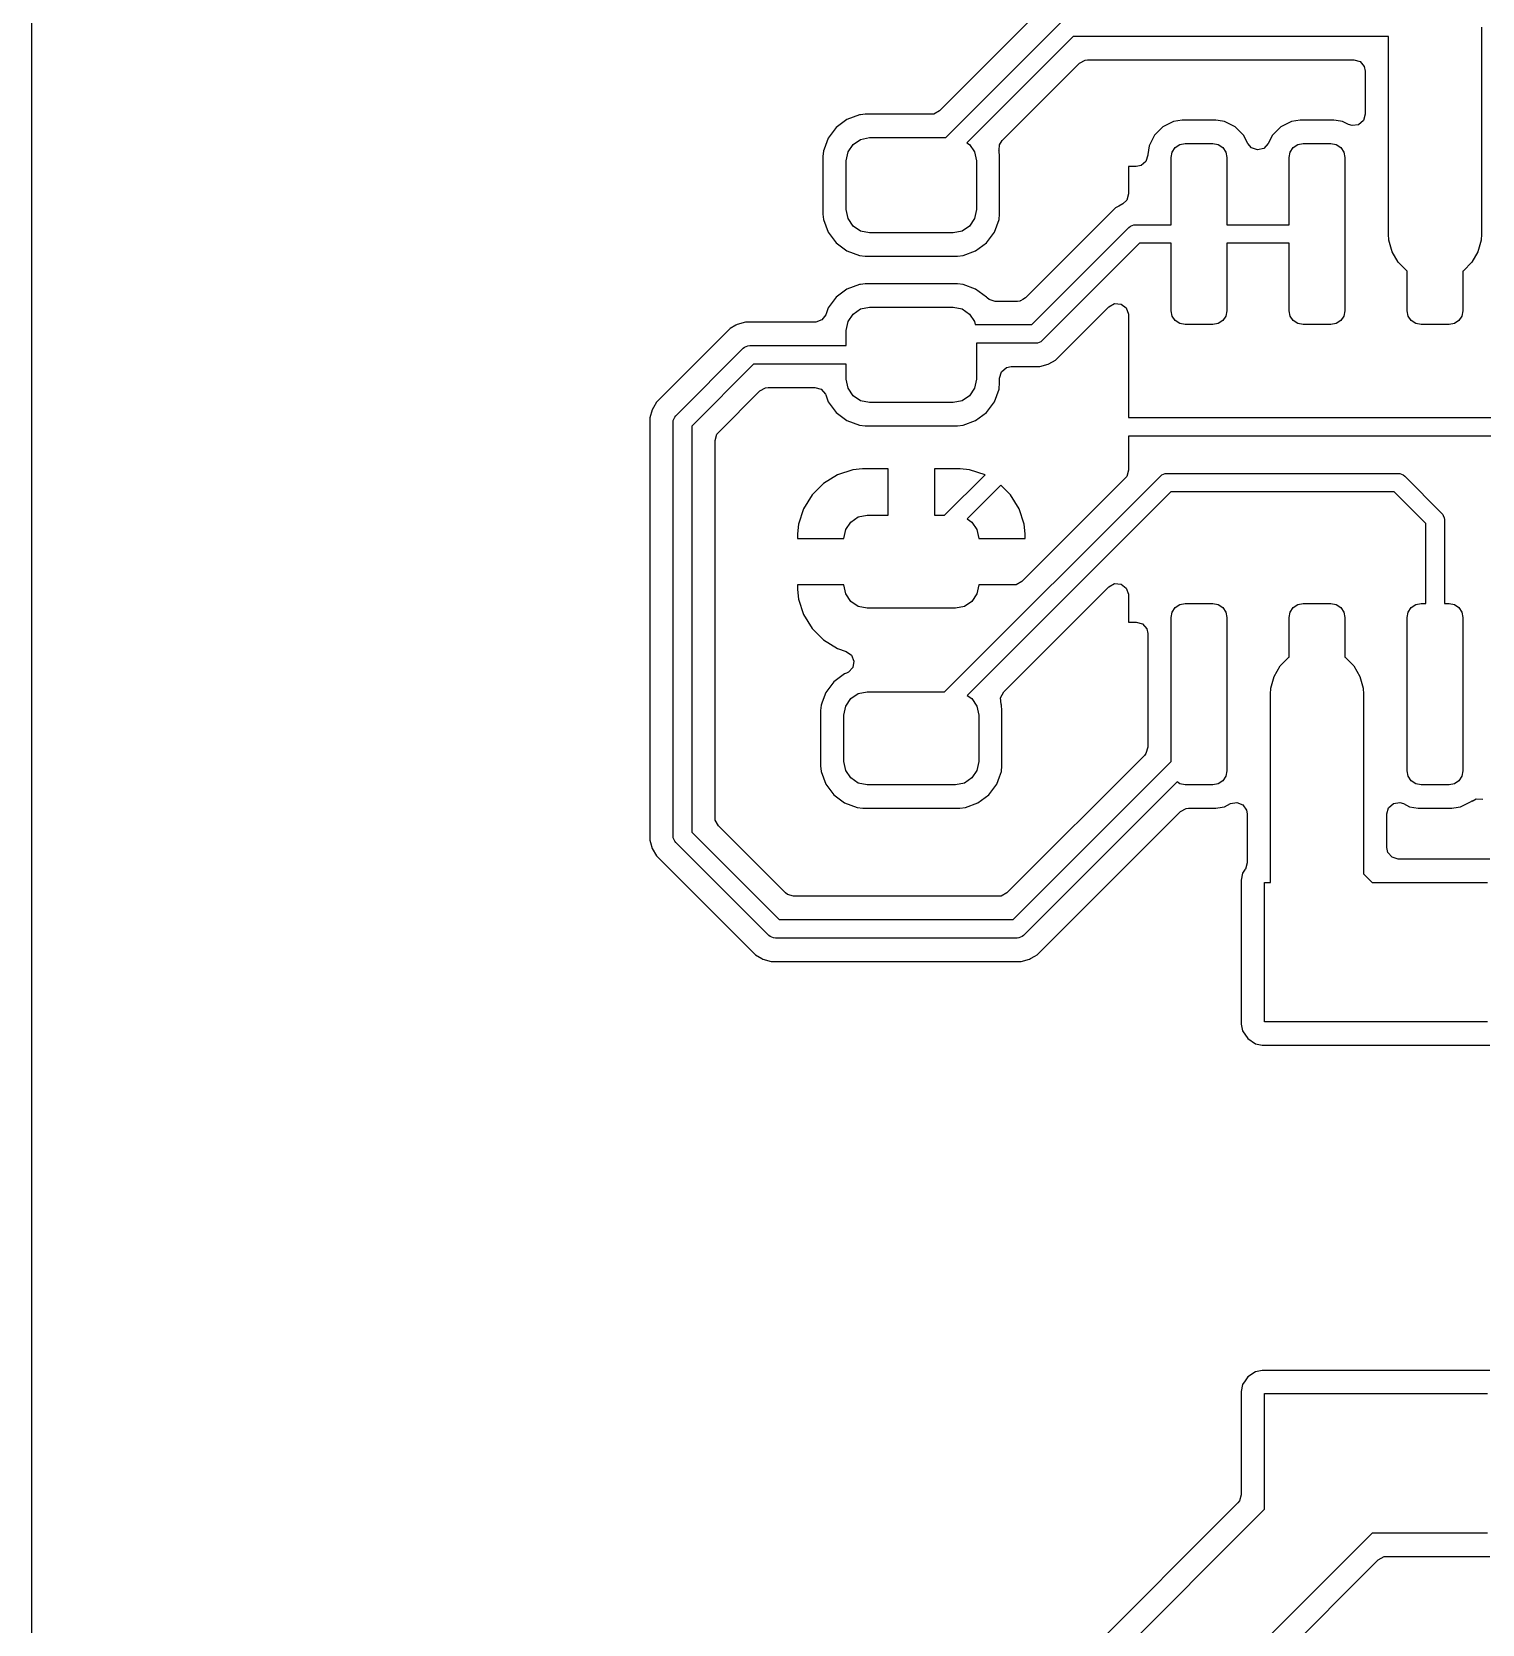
# Model space of a CAD drawing. Extents: x 0 to 90, y 0 to 55.
# Drawn here: x 0 to 15.6, y 22.52 to 39.65 of the extents above; entities that cross this region are included whole.
import ezdxf

# ---------------------------------------------------------------- set-up
doc = ezdxf.new("R2010")
doc.units = 0
doc.layers.add('BLACK', color=7, linetype='CONTINUOUS')

msp = doc.modelspace()

# ---------------------------------------------------------------- linework, layer by layer
at = {"layer": 'BLACK', "linetype": 'CONTINUOUS'}
for p, q in [((0.0005, 35.496144), (0.0005, 43.400013)), ((10.947287, 39.980468), (9.766137, 38.799318)), ((9.833579, 38.5125), (11.09179, 39.770711)), ((11.203923, 39.6), (10.061656, 38.457733)), ((14.597501, 39.6), (11.203923, 39.6)), ((14.597501, 37.475), (14.597501, 39.6)), ((15.597501, 39.7), (15.597501, 37.475)), ((10.4405, 38.482317), (11.271364, 39.313181)), ((11.271364, 39.313181), (11.332687, 39.346666)), ((11.332687, 39.346666), (11.359045, 39.3495)), ((11.359045, 39.3495), (14.223001, 39.3495)), ((14.223001, 39.3495), (14.29004, 39.329815)), ((14.29004, 39.329815), (14.335795, 39.277011)), ((14.335795, 39.277011), (14.347001, 39.2255)), ((14.347001, 39.2255), (14.347001, 38.763571)), ((8.905017, 38.756591), (8.770172, 38.706297)), ((8.916258, 38.757799), (8.905017, 38.756591)), ((8.964629, 38.762999), (8.916258, 38.757799)), ((9.678456, 38.762999), (8.964629, 38.762999)), ((9.704814, 38.765833), (9.678456, 38.762999)), ((9.766137, 38.799318), (9.704814, 38.765833)), ((14.347001, 38.763571), (14.327316, 38.696532)), ((8.654953, 38.620044), (8.568707, 38.504835)), ((8.654956, 38.620047), (8.654953, 38.620044)), ((8.770165, 38.706293), (8.654956, 38.620047)), ((8.770172, 38.706297), (8.770165, 38.706293)), ((12.169153, 38.628045), (12.079455, 38.538347)), ((12.169155, 38.628046), (12.169153, 38.628045)), ((12.169159, 38.62805), (12.169155, 38.628046)), ((12.282197, 38.685646), (12.169159, 38.62805)), ((12.375983, 38.700499), (12.282197, 38.685646)), ((12.73902, 38.7005), (12.375983, 38.700499)), ((12.764073, 38.696532), (12.73902, 38.7005)), ((12.832802, 38.685647), (12.764073, 38.696532)), ((12.832803, 38.685646), (12.832802, 38.685647)), ((12.832805, 38.685646), (12.832803, 38.685646)), ((12.945843, 38.62805), (12.832805, 38.685646)), ((13.035551, 38.538342), (12.945843, 38.62805)), ((13.439153, 38.628045), (13.349455, 38.538347)), ((13.439155, 38.628046), (13.439153, 38.628045)), ((13.439159, 38.62805), (13.439155, 38.628046)), ((13.552197, 38.685646), (13.439159, 38.62805)), ((13.645983, 38.700499), (13.552197, 38.685646)), ((14.00902, 38.7005), (13.645983, 38.700499)), ((14.034073, 38.696532), (14.00902, 38.7005)), ((14.102802, 38.685647), (14.034073, 38.696532)), ((14.102802, 38.685646), (14.102801, 38.685647)), ((14.102801, 38.685647), (14.102802, 38.685647)), ((14.102805, 38.685646), (14.102802, 38.685646)), ((14.166709, 38.653084), (14.102805, 38.685646)), ((14.205354, 38.640833), (14.166709, 38.653084)), ((14.274512, 38.650777), (14.205354, 38.640833)), ((14.327316, 38.696532), (14.274512, 38.650777)), ((8.524618, 38.386628), (8.51841, 38.369983)), ((8.568703, 38.504828), (8.524618, 38.386628)), ((8.568707, 38.504835), (8.568703, 38.504828)), ((8.781531, 38.358171), (8.835724, 38.439277)), ((8.835724, 38.439277), (8.91683, 38.49347)), ((8.91683, 38.49347), (9.012501, 38.5125)), ((9.012501, 38.5125), (9.833579, 38.5125)), ((10.061656, 38.457733), (10.089278, 38.439277)), ((10.089278, 38.439277), (10.143471, 38.358171)), ((10.405763, 38.377696), (10.408143, 38.377951)), ((10.406592, 38.369983), (10.405763, 38.377696)), ((10.408143, 38.377951), (10.411236, 38.435867)), ((10.411236, 38.435867), (10.4405, 38.482317)), ((12.021853, 38.425301), (12.007001, 38.331524)), ((12.047014, 38.474681), (12.021853, 38.425301)), ((12.079451, 38.538342), (12.047014, 38.474681)), ((12.079453, 38.538344), (12.079451, 38.538342)), ((12.079455, 38.538347), (12.079453, 38.538344)), ((12.268919, 38.357403), (12.301435, 38.406066)), ((12.301435, 38.406066), (12.350098, 38.438582)), ((12.350098, 38.438582), (12.407501, 38.45)), ((12.407501, 38.45), (12.707501, 38.45)), ((12.707501, 38.45), (12.764904, 38.438582)), ((12.764904, 38.438582), (12.813567, 38.406066)), ((12.813567, 38.406066), (12.846083, 38.357403)), ((13.082017, 38.447147), (13.035551, 38.538342)), ((13.121054, 38.402095), (13.082017, 38.447147)), ((13.187188, 38.379557), (13.121054, 38.402095)), ((13.25501, 38.396352), (13.187188, 38.379557)), ((13.302984, 38.447147), (13.25501, 38.396352)), ((13.34945, 38.53834), (13.302984, 38.447147)), ((13.349451, 38.538342), (13.34945, 38.53834)), ((13.349452, 38.538343), (13.349451, 38.538342)), ((13.349455, 38.538347), (13.349452, 38.538343)), ((13.538919, 38.357403), (13.571435, 38.406066)), ((13.571435, 38.406066), (13.620098, 38.438582)), ((13.620098, 38.438582), (13.677501, 38.45)), ((13.677501, 38.45), (13.977501, 38.45)), ((13.977501, 38.45), (14.034904, 38.438582)), ((14.034904, 38.438582), (14.083567, 38.406066)), ((14.083567, 38.406066), (14.116083, 38.357403)), ((8.51841, 38.369983), (8.512001, 38.310373)), ((8.512001, 38.310373), (8.512001, 38.310364)), ((8.512001, 38.310364), (8.512001, 37.689629)), ((8.762501, 38.2625), (8.781531, 38.358171)), ((8.762501, 37.7375), (8.762501, 38.2625)), ((10.143471, 38.358171), (10.162501, 38.2625)), ((10.162501, 38.2625), (10.162501, 37.7375)), ((10.413, 38.310372), (10.406592, 38.369983)), ((10.413001, 37.689627), (10.413, 38.310372)), ((11.883001, 38.2), (11.8, 38.2)), ((11.8, 38.2), (11.8, 37.908012)), ((11.934512, 38.211206), (11.883001, 38.2)), ((11.987316, 38.256961), (11.934512, 38.211206)), ((12.007001, 38.324), (11.987316, 38.256961)), ((12.007001, 38.331524), (12.007001, 38.324)), ((12.257501, 38.3), (12.268919, 38.357403)), ((12.257501, 37.575), (12.257501, 38.3)), ((12.846083, 38.357403), (12.857501, 38.3)), ((12.857501, 38.3), (12.857501, 37.575)), ((13.527501, 38.3), (13.538919, 38.357403)), ((13.527501, 37.575), (13.527501, 38.3)), ((14.116083, 38.357403), (14.127501, 38.3)), ((14.127501, 38.3), (14.127501, 36.65)), ((11.8, 37.908012), (11.780315, 37.840973)), ((8.512001, 37.689629), (8.512002, 37.689623)), ((8.512002, 37.689623), (8.518409, 37.630016)), ((8.781531, 37.641829), (8.762501, 37.7375)), ((10.162501, 37.7375), (10.143471, 37.641829)), ((10.406592, 37.630017), (10.413001, 37.689627)), ((11.659788, 37.75547), (10.691137, 36.786819)), ((11.694142, 37.775304), (11.659788, 37.75547)), ((11.738001, 37.800626), (11.694142, 37.775304)), ((11.780315, 37.840973), (11.738001, 37.800626)), ((8.518409, 37.630016), (8.568703, 37.495171)), ((8.835724, 37.560723), (8.781531, 37.641829)), ((8.91683, 37.50653), (8.835724, 37.560723)), ((10.089278, 37.560723), (10.008172, 37.50653)), ((10.143471, 37.641829), (10.089278, 37.560723)), ((10.356298, 37.495171), (10.381223, 37.562)), ((10.381223, 37.562), (10.406592, 37.630017)), ((10.758578, 36.5), (11.80429, 37.545711)), ((11.80429, 37.545711), (11.819443, 37.558148)), ((11.819443, 37.558148), (11.855491, 37.573079)), ((11.855491, 37.573079), (11.875, 37.575)), ((11.875, 37.575), (12.257501, 37.575)), ((12.857501, 37.575), (13.527501, 37.575)), ((8.568703, 37.495171), (8.568707, 37.495164)), ((8.568707, 37.495164), (8.654953, 37.379955)), ((8.654953, 37.379955), (8.654956, 37.379952)), ((8.654956, 37.379952), (8.770165, 37.293706)), ((9.012501, 37.4875), (8.91683, 37.50653)), ((9.912501, 37.4875), (9.012501, 37.4875)), ((10.008172, 37.50653), (9.912501, 37.4875)), ((10.154836, 37.293706), (10.270045, 37.379952)), ((10.270045, 37.379952), (10.270048, 37.379955)), ((10.270048, 37.379955), (10.356294, 37.495164)), ((10.356294, 37.495164), (10.356298, 37.495171)), ((11.916421, 37.375), (10.870711, 36.329289)), ((12.257501, 37.375), (11.916421, 37.375)), ((12.257501, 36.65), (12.257501, 37.375)), ((13.527501, 37.375), (12.857501, 37.375)), ((12.857501, 37.375), (12.857501, 36.65)), ((13.527501, 36.65), (13.527501, 37.375)), ((14.601779, 37.409737), (14.597501, 37.475)), ((14.635561, 37.283658), (14.601779, 37.409737)), ((15.593223, 37.409737), (15.559441, 37.283658)), ((15.597501, 37.475), (15.593223, 37.409737)), ((8.770165, 37.293706), (8.770172, 37.293702)), ((8.770172, 37.293702), (8.905018, 37.243408)), ((8.905018, 37.243408), (8.905017, 37.243408)), ((8.905017, 37.243408), (8.964617, 37.237001)), ((8.964617, 37.237001), (8.96462, 37.237)), ((8.96462, 37.237), (8.964628, 37.237)), ((8.964628, 37.237), (8.964635, 37.237)), ((8.964635, 37.237), (8.964636, 37.237)), ((8.964636, 37.237), (9.960371, 37.237)), ((9.960371, 37.237), (9.960377, 37.237001)), ((9.960377, 37.237001), (10.019984, 37.243408)), ((10.019984, 37.243408), (10.154829, 37.293702)), ((10.154829, 37.293702), (10.154836, 37.293706)), ((14.700824, 37.170619), (14.635561, 37.283658)), ((15.559441, 37.283658), (15.494178, 37.170619)), ((14.79312, 37.078323), (14.700824, 37.170619)), ((14.797501, 37.075793), (14.79312, 37.078323)), ((14.797501, 36.65), (14.797501, 37.075793)), ((15.401882, 37.078323), (15.397501, 37.075793)), ((15.397501, 37.075793), (15.397501, 36.65)), ((15.494178, 37.170619), (15.401882, 37.078323)), ((8.770165, 36.881293), (8.654956, 36.795047)), ((8.770172, 36.881297), (8.770165, 36.881293)), ((8.905017, 36.931591), (8.770172, 36.881297)), ((8.916258, 36.932799), (8.905017, 36.931591)), ((8.964629, 36.937999), (8.916258, 36.932799)), ((9.960374, 36.938), (8.964629, 36.937999)), ((10.019984, 36.931591), (9.960374, 36.938)), ((10.154832, 36.881296), (10.019984, 36.931591)), ((10.270047, 36.795046), (10.154832, 36.881296)), ((8.568703, 36.679828), (8.54123, 36.606167)), ((8.568707, 36.679835), (8.568703, 36.679828)), ((8.654953, 36.795044), (8.568707, 36.679835)), ((8.654956, 36.795047), (8.654953, 36.795044)), ((8.835724, 36.614277), (8.91683, 36.66847)), ((8.91683, 36.66847), (9.012501, 36.6875)), ((9.012501, 36.6875), (9.912501, 36.6875)), ((9.912501, 36.6875), (10.008172, 36.66847)), ((10.008172, 36.66847), (10.089278, 36.614277)), ((10.270048, 36.795044), (10.270047, 36.795046)), ((10.276318, 36.788775), (10.270048, 36.795044)), ((10.277349, 36.789806), (10.276318, 36.788775)), ((10.298424, 36.770185), (10.277349, 36.789806)), ((10.365463, 36.7505), (10.298424, 36.770185)), ((10.603456, 36.7505), (10.365463, 36.7505)), ((10.629814, 36.753334), (10.603456, 36.7505)), ((10.63219, 36.754631), (10.629814, 36.753334)), ((10.638391, 36.755523), (10.63219, 36.754631)), ((10.664209, 36.772115), (10.638391, 36.755523)), ((10.691137, 36.786819), (10.664209, 36.772115)), ((11.015212, 36.11953), (11.588319, 36.692637)), ((11.588319, 36.692637), (11.649642, 36.726122)), ((11.649642, 36.726122), (11.719334, 36.721138)), ((11.719334, 36.721138), (11.775267, 36.679266)), ((11.775267, 36.679266), (11.799684, 36.613802)), ((7.576339, 36.493893), (7.513275, 36.457483)), ((7.589712, 36.501614), (7.576339, 36.493893)), ((7.678856, 36.5255), (7.589712, 36.501614)), ((7.771144, 36.5255), (7.678856, 36.5255)), ((8.425048, 36.5255), (7.771144, 36.5255)), ((8.433895, 36.525816), (8.425048, 36.5255)), ((8.499359, 36.550233), (8.433895, 36.525816)), ((8.54123, 36.606167), (8.499359, 36.550233)), ((8.762501, 36.4375), (8.781531, 36.533171)), ((8.781531, 36.533171), (8.835724, 36.614277)), ((10.089278, 36.614277), (10.143471, 36.533171)), ((10.143471, 36.533171), (10.150069, 36.5)), ((10.150069, 36.5), (10.758578, 36.5)), ((11.799684, 36.613802), (11.8, 36.604956)), ((11.8, 36.604956), (11.8, 35.5)), ((12.268919, 36.592597), (12.257501, 36.65)), ((12.301435, 36.543934), (12.268919, 36.592597)), ((12.350098, 36.511418), (12.301435, 36.543934)), ((12.407501, 36.5), (12.350098, 36.511418)), ((12.707501, 36.5), (12.407501, 36.5)), ((12.764904, 36.511418), (12.707501, 36.5)), ((12.813567, 36.543934), (12.764904, 36.511418)), ((12.846083, 36.592597), (12.813567, 36.543934)), ((12.857501, 36.65), (12.846083, 36.592597)), ((13.538919, 36.592597), (13.527501, 36.65)), ((13.571435, 36.543934), (13.538919, 36.592597)), ((13.620098, 36.511418), (13.571435, 36.543934)), ((13.677501, 36.5), (13.620098, 36.511418)), ((13.977501, 36.5), (13.677501, 36.5)), ((14.034904, 36.511418), (13.977501, 36.5)), ((14.083567, 36.543934), (14.034904, 36.511418)), ((14.116083, 36.592597), (14.083567, 36.543934)), ((14.127501, 36.65), (14.116083, 36.592597)), ((14.808919, 36.592597), (14.797501, 36.65)), ((14.841435, 36.543934), (14.808919, 36.592597)), ((14.890098, 36.511418), (14.841435, 36.543934)), ((14.947501, 36.5), (14.890098, 36.511418)), ((15.247501, 36.5), (14.947501, 36.5)), ((15.304904, 36.511418), (15.247501, 36.5)), ((15.353567, 36.543934), (15.304904, 36.511418)), ((15.386083, 36.592597), (15.353567, 36.543934)), ((15.397501, 36.65), (15.386083, 36.592597)), ((7.509788, 36.45547), (6.71953, 35.665212)), ((7.513275, 36.457483), (7.509788, 36.45547)), ((8.762501, 36.275), (8.762501, 36.4375)), ((10.855557, 36.316853), (10.819509, 36.301921)), ((10.870711, 36.329289), (10.855557, 36.316853)), ((6.929289, 35.520711), (7.654289, 36.245711)), ((7.654289, 36.245711), (7.669443, 36.258147)), ((7.669443, 36.258147), (7.705491, 36.273079)), ((7.705491, 36.273079), (7.725, 36.275)), ((7.725, 36.275), (8.762501, 36.275)), ((10.8, 36.3), (10.162501, 36.3)), ((10.162501, 36.3), (10.162501, 35.9125)), ((10.819509, 36.301921), (10.8, 36.3)), ((7.766422, 36.075), (7.1, 35.408578)), ((8.762501, 36.075), (7.766422, 36.075)), ((8.762501, 35.9125), (8.762501, 36.075)), ((10.413001, 35.9255), (10.432686, 35.992539)), ((10.432686, 35.992539), (10.48549, 36.038294)), ((10.48549, 36.038294), (10.537001, 36.0495)), ((10.537001, 36.0495), (10.846143, 36.0495)), ((10.846143, 36.0495), (10.846144, 36.0495)), ((10.846144, 36.0495), (10.935288, 36.073386)), ((10.935288, 36.073386), (10.941915, 36.077212)), ((10.941915, 36.077212), (11.015212, 36.11953)), ((7.833863, 35.788181), (7.895186, 35.821666)), ((7.895186, 35.821666), (7.921544, 35.8245)), ((7.921544, 35.8245), (8.425048, 35.8245)), ((8.425048, 35.8245), (8.492087, 35.804815)), ((8.492087, 35.804815), (8.537842, 35.752011)), ((8.781531, 35.816829), (8.762501, 35.9125)), ((8.835724, 35.735723), (8.781531, 35.816829)), ((10.143471, 35.816829), (10.089278, 35.735723)), ((10.162501, 35.9125), (10.143471, 35.816829)), ((10.356298, 35.670171), (10.406592, 35.805017)), ((10.406592, 35.805017), (10.408382, 35.821666)), ((10.408382, 35.821666), (10.413001, 35.864627)), ((10.413001, 35.864627), (10.413001, 35.9255)), ((6.71953, 35.665212), (6.687858, 35.610354)), ((7.386819, 35.341137), (7.833863, 35.788181)), ((8.537842, 35.752011), (8.54123, 35.743833)), ((8.54123, 35.743833), (8.568703, 35.670171)), ((8.568703, 35.670171), (8.568707, 35.670164)), ((8.568707, 35.670164), (8.654953, 35.554955)), ((8.91683, 35.68153), (8.835724, 35.735723)), ((9.012501, 35.6625), (8.91683, 35.68153)), ((9.912501, 35.6625), (9.012501, 35.6625)), ((10.008172, 35.68153), (9.912501, 35.6625)), ((10.089278, 35.735723), (10.008172, 35.68153)), ((10.270048, 35.554955), (10.356294, 35.670164)), ((10.356294, 35.670164), (10.356298, 35.670171)), ((0.0005, 26.623322), (0.0005, 35.496144)), ((6.673386, 35.585288), (6.6495, 35.496144)), ((6.6495, 35.496144), (6.6495, 35.484509)), ((6.6495, 35.484509), (6.6495, 30.953855)), ((6.687858, 35.610354), (6.673386, 35.585288)), ((6.9, 35.45), (6.901921, 35.469509)), ((6.901921, 35.469509), (6.916853, 35.505557)), ((6.916853, 35.505557), (6.929289, 35.520711)), ((8.654953, 35.554955), (8.654956, 35.554952)), ((8.654956, 35.554952), (8.770165, 35.468706)), ((8.770165, 35.468706), (8.770172, 35.468702)), ((8.770172, 35.468702), (8.905018, 35.418408)), ((10.019984, 35.418408), (10.154829, 35.468702)), ((10.154829, 35.468702), (10.154836, 35.468706)), ((10.154836, 35.468706), (10.270045, 35.554952)), ((10.270045, 35.554952), (10.270048, 35.554955)), ((11.8, 35.5), (16.150001, 35.5)), ((6.9, 31), (6.9, 35.45)), ((7.1, 35.408578), (7.1, 31.041421)), ((7.3505, 35.253456), (7.370185, 35.320495)), ((7.370185, 35.320495), (7.386819, 35.341137)), ((8.905018, 35.418408), (8.905017, 35.418408)), ((8.905017, 35.418408), (8.964617, 35.412001)), ((8.964617, 35.412001), (8.96462, 35.412)), ((8.96462, 35.412), (8.964628, 35.412)), ((8.964628, 35.412), (8.964635, 35.412)), ((8.964635, 35.412), (8.964636, 35.412)), ((8.964636, 35.412), (9.960371, 35.412)), ((9.960371, 35.412), (9.960377, 35.412001)), ((9.960377, 35.412001), (10.019984, 35.418408)), ((16.108579, 35.3), (11.8, 35.3)), ((11.8, 35.3), (11.8, 34.934544)), ((7.3505, 34.249985), (7.3505, 35.253456)), ((8.937514, 34.949997), (8.834803, 34.939504)), ((8.937529, 34.949998), (8.937514, 34.949997)), ((9.212501, 34.949998), (8.937529, 34.949998)), ((9.212501, 34.449999), (9.212501, 34.949998)), ((9.987481, 34.949998), (9.712501, 34.949998)), ((9.712501, 34.949998), (9.712501, 34.449999)), ((10.090191, 34.939505), (9.987481, 34.949998)), ((8.519155, 34.792314), (8.395185, 34.668344)), ((8.668376, 34.884355), (8.519155, 34.792314)), ((8.668381, 34.884357), (8.668376, 34.884355)), ((8.834803, 34.939504), (8.668381, 34.884357)), ((9.821079, 34.449999), (10.255731, 34.884651)), ((9.821079, 32.550001), (12.141789, 34.870711)), ((10.090198, 34.939504), (10.090191, 34.939505)), ((10.255731, 34.884651), (10.090198, 34.939504)), ((11.763681, 34.846863), (10.653136, 33.736318)), ((11.780315, 34.867505), (11.763681, 34.846863)), ((11.8, 34.934544), (11.780315, 34.867505)), ((12.141789, 34.870711), (12.156943, 34.883147)), ((12.156943, 34.883147), (12.192991, 34.898079)), ((12.192991, 34.898079), (12.2125, 34.9)), ((12.2125, 34.9), (14.7, 34.9)), ((14.7, 34.9), (14.719509, 34.898079)), ((14.719509, 34.898079), (14.755557, 34.883147)), ((14.755557, 34.883147), (14.770711, 34.870711)), ((14.770711, 34.870711), (15.168211, 34.47321)), ((8.395185, 34.668344), (8.303144, 34.519123)), ((10.426042, 34.772118), (10.064176, 34.410252)), ((12.253922, 34.7), (10.064176, 32.510254)), ((10.529816, 34.668344), (10.426042, 34.772118)), ((10.621857, 34.519123), (10.529816, 34.668344)), ((14.658578, 34.7), (12.253922, 34.7)), ((14.997501, 34.361077), (14.658578, 34.7)), ((8.303142, 34.519118), (8.247995, 34.352696)), ((8.303144, 34.519123), (8.303142, 34.519118)), ((8.810724, 34.376776), (8.89183, 34.430969)), ((8.89183, 34.430969), (8.987501, 34.449999)), ((8.987501, 34.449999), (9.212501, 34.449999)), ((9.712501, 34.449999), (9.821079, 34.449999)), ((10.621859, 34.519118), (10.621857, 34.519123)), ((10.677006, 34.352696), (10.621859, 34.519118)), ((15.168211, 34.47321), (15.180648, 34.458057)), ((15.180648, 34.458057), (15.185006, 34.447535)), ((15.185006, 34.447535), (15.19558, 34.422008)), ((8.247994, 34.352689), (8.237501, 34.249985)), ((8.247995, 34.352696), (8.247994, 34.352689)), ((8.737501, 34.199999), (8.756531, 34.29567)), ((8.756531, 34.29567), (8.810724, 34.376776)), ((10.064176, 34.410252), (10.114278, 34.376776)), ((10.114278, 34.376776), (10.168471, 34.29567)), ((10.168471, 34.29567), (10.187501, 34.199999)), ((10.687499, 34.249985), (10.677006, 34.352696)), ((14.997501, 33.5), (14.997501, 34.361077)), ((15.19558, 34.422008), (15.197501, 34.402499)), ((15.197501, 34.402499), (15.197501, 33.5)), ((7.3505, 31.196544), (7.3505, 34.249985)), ((8.237501, 34.249985), (8.237501, 34.199999)), ((8.237501, 34.199999), (8.737501, 34.199999)), ((10.187501, 34.199999), (10.6875, 34.199999)), ((10.6875, 34.24997), (10.687499, 34.249985)), ((10.6875, 34.199999), (10.6875, 34.24997)), ((8.737501, 33.699999), (8.237502, 33.699999)), ((8.237502, 33.699999), (8.237502, 33.650012)), ((8.237502, 33.650012), (8.247995, 33.547301)), ((8.756531, 33.604328), (8.737501, 33.699999)), ((8.810724, 33.523222), (8.756531, 33.604328)), ((10.168471, 33.604328), (10.114278, 33.523222)), ((10.187501, 33.699999), (10.168471, 33.604328)), ((10.565455, 33.699999), (10.187501, 33.699999)), ((10.456444, 32.548262), (11.588319, 33.680137)), ((10.591813, 33.702833), (10.565455, 33.699999)), ((10.653136, 33.736318), (10.591813, 33.702833)), ((11.588319, 33.680137), (11.649642, 33.713622)), ((11.649642, 33.713622), (11.719334, 33.708638)), ((11.719334, 33.708638), (11.775267, 33.666766)), ((11.775267, 33.666766), (11.799684, 33.601302)), ((11.799684, 33.601302), (11.8, 33.592456)), ((11.8, 33.592456), (11.8, 33.3)), ((8.247995, 33.547301), (8.303142, 33.380879)), ((8.89183, 33.469029), (8.810724, 33.523222)), ((8.987501, 33.449999), (8.89183, 33.469029)), ((9.937501, 33.449999), (8.987501, 33.449999)), ((10.033172, 33.469029), (9.937501, 33.449999)), ((10.114278, 33.523222), (10.033172, 33.469029)), ((12.257501, 33.35), (12.268919, 33.407403)), ((12.268919, 33.407403), (12.301435, 33.456066)), ((12.301435, 33.456066), (12.350098, 33.488582)), ((12.350098, 33.488582), (12.407501, 33.5)), ((12.407501, 33.5), (12.707501, 33.5)), ((12.707501, 33.5), (12.764904, 33.488582)), ((12.764904, 33.488582), (12.813567, 33.456066)), ((12.813567, 33.456066), (12.846083, 33.407403)), ((12.846083, 33.407403), (12.857501, 33.35)), ((13.527501, 33.35), (13.538919, 33.407403)), ((13.538919, 33.407403), (13.571435, 33.456066)), ((13.571435, 33.456066), (13.620098, 33.488582)), ((13.620098, 33.488582), (13.677501, 33.5)), ((13.677501, 33.5), (13.977501, 33.5)), ((13.977501, 33.5), (14.034904, 33.488582)), ((14.034904, 33.488582), (14.083567, 33.456066)), ((14.083567, 33.456066), (14.116083, 33.407403)), ((14.116083, 33.407403), (14.127501, 33.35)), ((14.797501, 33.35), (14.808919, 33.407403)), ((14.808919, 33.407403), (14.841435, 33.456066)), ((14.841435, 33.456066), (14.890098, 33.488582)), ((14.890098, 33.488582), (14.947501, 33.5)), ((14.947501, 33.5), (14.997501, 33.5)), ((15.197501, 33.5), (15.247501, 33.5)), ((15.247501, 33.5), (15.304904, 33.488582)), ((15.304904, 33.488582), (15.353567, 33.456066)), ((15.353567, 33.456066), (15.386083, 33.407403)), ((15.386083, 33.407403), (15.397501, 33.35)), ((8.303142, 33.380879), (8.303144, 33.380874)), ((8.303144, 33.380874), (8.395185, 33.231653)), ((11.8, 33.3), (11.883001, 33.3)), ((11.883001, 33.3), (11.95004, 33.280315)), ((11.95004, 33.280315), (11.995795, 33.227511)), ((12.257501, 31.798922), (12.257501, 33.35)), ((12.857501, 33.35), (12.857501, 31.7)), ((13.527501, 32.924206), (13.527501, 33.35)), ((14.127501, 33.35), (14.127501, 32.924206)), ((14.797501, 31.7), (14.797501, 33.35)), ((15.397501, 33.35), (15.397501, 31.7)), ((8.395185, 33.231653), (8.519155, 33.107683)), ((8.519155, 33.107683), (8.668376, 33.015642)), ((11.995795, 33.227511), (12.007001, 33.176)), ((12.007001, 33.176), (12.007001, 31.954045)), ((8.668376, 33.015642), (8.668379, 33.015641)), ((8.668379, 33.015641), (8.760639, 32.985069)), ((8.760639, 32.985069), (8.818083, 32.945296)), ((8.818083, 32.945296), (8.844906, 32.88078)), ((13.430824, 32.829381), (13.52312, 32.921677)), ((13.52312, 32.921677), (13.527501, 32.924206)), ((14.127501, 32.924206), (14.131882, 32.921677)), ((14.131882, 32.921677), (14.224178, 32.829381)), ((8.745165, 32.743794), (8.629956, 32.657548)), ((8.745174, 32.743799), (8.745165, 32.743794)), ((8.764966, 32.751181), (8.745174, 32.743799)), ((8.785047, 32.760804), (8.764966, 32.751181)), ((8.832591, 32.812004), (8.785047, 32.760804)), ((8.844906, 32.88078), (8.832591, 32.812004)), ((13.365561, 32.716342), (13.430824, 32.829381)), ((14.224178, 32.829381), (14.289441, 32.716342)), ((8.629953, 32.657545), (8.543707, 32.542336)), ((8.629956, 32.657548), (8.629953, 32.657545)), ((8.89183, 32.530971), (8.987501, 32.550001)), ((8.987501, 32.550001), (9.821079, 32.550001)), ((10.422963, 32.486941), (10.456444, 32.548262)), ((13.327501, 32.525), (13.331779, 32.590263)), ((13.331779, 32.590263), (13.365561, 32.716342)), ((14.289441, 32.716342), (14.323223, 32.590263)), ((14.323223, 32.590263), (14.327501, 32.525)), ((8.49341, 32.407484), (8.487001, 32.347874)), ((8.504789, 32.437994), (8.49341, 32.407484)), ((8.543703, 32.542329), (8.504789, 32.437994)), ((8.543707, 32.542336), (8.543703, 32.542329)), ((8.737501, 32.300001), (8.756531, 32.395672)), ((8.756531, 32.395672), (8.810724, 32.476778)), ((8.810724, 32.476778), (8.89183, 32.530971)), ((10.064176, 32.510254), (10.114278, 32.476778)), ((10.114278, 32.476778), (10.168471, 32.395672)), ((10.168471, 32.395672), (10.187501, 32.300001)), ((10.427948, 32.417251), (10.422963, 32.486941)), ((10.431592, 32.407484), (10.427948, 32.417251)), ((10.438, 32.347873), (10.431592, 32.407484)), ((13.327501, 30.5), (13.327501, 32.525)), ((14.327501, 32.525), (14.327501, 30.592106)), ((8.487001, 32.347874), (8.487001, 32.347865)), ((8.487001, 32.347865), (8.487001, 31.75213)), ((8.737501, 31.800001), (8.737501, 32.300001)), ((10.187501, 32.300001), (10.187501, 31.800001)), ((10.438001, 31.752128), (10.438, 32.347873)), ((11.970682, 31.866364), (10.491137, 30.386819)), ((11.987316, 31.887006), (11.970682, 31.866364)), ((12.007001, 31.954045), (11.987316, 31.887006)), ((8.487001, 31.75213), (8.487002, 31.752124)), ((8.487002, 31.752124), (8.493409, 31.692517)), ((8.493409, 31.692517), (8.543703, 31.557672)), ((8.756531, 31.70433), (8.737501, 31.800001)), ((8.810724, 31.623224), (8.756531, 31.70433)), ((10.168471, 31.70433), (10.114278, 31.623224)), ((10.187501, 31.800001), (10.168471, 31.70433)), ((10.409902, 31.634365), (10.431592, 31.692518)), ((10.431592, 31.692518), (10.438001, 31.752128)), ((10.558578, 30.1), (12.257501, 31.798922)), ((12.857501, 31.7), (12.846083, 31.642597)), ((14.808919, 31.642597), (14.797501, 31.7)), ((15.397501, 31.7), (15.386083, 31.642597)), ((8.543703, 31.557672), (8.543707, 31.557665)), ((8.543707, 31.557665), (8.629953, 31.442456)), ((8.89183, 31.569031), (8.810724, 31.623224)), ((8.987501, 31.550001), (8.89183, 31.569031)), ((9.937501, 31.550001), (8.987501, 31.550001)), ((10.033172, 31.569031), (9.937501, 31.550001)), ((10.114278, 31.623224), (10.033172, 31.569031)), ((10.295048, 31.442456), (10.381294, 31.557665)), ((10.381294, 31.557665), (10.381298, 31.557672)), ((10.381298, 31.557672), (10.409902, 31.634365)), ((12.321768, 31.580347), (10.670711, 29.929289)), ((12.350098, 31.561418), (12.321768, 31.580347)), ((12.407501, 31.55), (12.350098, 31.561418)), ((12.707501, 31.55), (12.407501, 31.55)), ((12.764904, 31.561418), (12.707501, 31.55)), ((12.813567, 31.593934), (12.764904, 31.561418)), ((12.846083, 31.642597), (12.813567, 31.593934)), ((14.841435, 31.593934), (14.808919, 31.642597)), ((14.890098, 31.561418), (14.841435, 31.593934)), ((14.947501, 31.55), (14.890098, 31.561418)), ((15.247501, 31.55), (14.947501, 31.55)), ((15.304904, 31.561418), (15.247501, 31.55)), ((15.353567, 31.593934), (15.304904, 31.561418)), ((15.386083, 31.642597), (15.353567, 31.593934)), ((8.629953, 31.442456), (8.629956, 31.442453)), ((8.629956, 31.442453), (8.745165, 31.356207)), ((8.745165, 31.356207), (8.745172, 31.356203)), ((8.745172, 31.356203), (8.880018, 31.305909)), ((10.044984, 31.305909), (10.179829, 31.356203)), ((10.179829, 31.356203), (10.179836, 31.356207)), ((10.179836, 31.356207), (10.295045, 31.442453)), ((10.295045, 31.442453), (10.295048, 31.442456)), ((12.896708, 31.346914), (12.965375, 31.35981)), ((12.965375, 31.35981), (13.030116, 31.333534)), ((14.597686, 31.303467), (14.65049, 31.349222)), ((14.65049, 31.349222), (14.719648, 31.359166)), ((14.719648, 31.359166), (14.758295, 31.346913)), ((15.372805, 31.314354), (15.485843, 31.37195)), ((15.485843, 31.37195), (15.485846, 31.371953)), ((15.485846, 31.371953), (15.493742, 31.377689)), ((15.493742, 31.377689), (15.495876, 31.37475)), ((15.495876, 31.37475), (15.541269, 31.399537)), ((15.541269, 31.399537), (15.610961, 31.394553)), ((7.353334, 31.170186), (7.3505, 31.196544)), ((8.880018, 31.305909), (8.880017, 31.305909)), ((8.880017, 31.305909), (8.939617, 31.299502)), ((8.939617, 31.299502), (8.93962, 31.299501)), ((8.93962, 31.299501), (8.939628, 31.299501)), ((8.939628, 31.299501), (8.939635, 31.299501)), ((8.939635, 31.299501), (8.939636, 31.299501)), ((8.939636, 31.299501), (9.985371, 31.299501)), ((9.985371, 31.299501), (9.985377, 31.299502)), ((9.985377, 31.299502), (10.044984, 31.305909)), ((10.815211, 29.719529), (12.358863, 31.263181)), ((12.358863, 31.263181), (12.420186, 31.296666)), ((12.420186, 31.296666), (12.446544, 31.2995)), ((12.446544, 31.2995), (12.739018, 31.2995)), ((12.739018, 31.2995), (12.807158, 31.310292)), ((12.807158, 31.310292), (12.832805, 31.314354)), ((12.832805, 31.314354), (12.896708, 31.346914)), ((13.030116, 31.333534), (13.070373, 31.276427)), ((13.070373, 31.276427), (13.077001, 31.236429)), ((13.077001, 31.236429), (13.077001, 30.710883)), ((14.578001, 31.236428), (14.597686, 31.303467)), ((14.578001, 30.8745), (14.578001, 31.236428)), ((14.758295, 31.346913), (14.822196, 31.314353)), ((14.822196, 31.314353), (14.822199, 31.314352)), ((14.822199, 31.314352), (14.915976, 31.2995)), ((14.915976, 31.2995), (14.915982, 31.2995)), ((14.915982, 31.2995), (15.279018, 31.2995)), ((15.279018, 31.2995), (15.347158, 31.310292)), ((15.347158, 31.310292), (15.372805, 31.314354)), ((7.1, 31.041421), (8.041421, 30.1)), ((7.386819, 31.108863), (7.353334, 31.170186)), ((8.108863, 30.386819), (7.386819, 31.108863)), ((6.6495, 30.953855), (6.655766, 30.930472)), ((6.655766, 30.930472), (6.655767, 30.930468)), ((6.655767, 30.930468), (6.673384, 30.864714)), ((6.673384, 30.864714), (6.673385, 30.864713)), ((6.673385, 30.864713), (6.719527, 30.784791)), ((6.901921, 30.980491), (6.9, 31)), ((6.916853, 30.944443), (6.901921, 30.980491)), ((6.929289, 30.929289), (6.916853, 30.944443)), ((7.92929, 29.929289), (6.929289, 30.929289)), ((14.589207, 30.822989), (14.578001, 30.8745)), ((6.719527, 30.784791), (6.719531, 30.784786)), ((6.719531, 30.784786), (7.784786, 29.719531)), ((13.077001, 30.710883), (13.057316, 30.643844)), ((14.634962, 30.770185), (14.589207, 30.822989)), ((14.702001, 30.7505), (14.634962, 30.770185)), ((15.687175, 30.7505), (14.702001, 30.7505)), ((13.026533, 30.597735), (13.012001, 30.524678)), ((13.012001, 30.524678), (13.012001, 28.975321)), ((13.026536, 30.597743), (13.026533, 30.597735)), ((13.056103, 30.641993), (13.026536, 30.597743)), ((13.057316, 30.643844), (13.056103, 30.641993)), ((13.262501, 29), (13.262501, 30.5)), ((13.262501, 30.5), (13.327501, 30.5)), ((14.327501, 30.592106), (14.419607, 30.5)), ((14.419607, 30.5), (15.662501, 30.5)), ((8.129505, 30.370185), (8.108863, 30.386819)), ((8.196544, 30.3505), (8.129505, 30.370185)), ((10.403456, 30.3505), (8.196544, 30.3505)), ((10.429814, 30.353334), (10.403456, 30.3505)), ((10.491137, 30.386819), (10.429814, 30.353334)), ((8.041421, 30.1), (10.558578, 30.1)), ((7.944443, 29.916852), (7.92929, 29.929289)), ((7.980491, 29.901921), (7.944443, 29.916852)), ((8, 29.9), (7.980491, 29.901921)), ((10.6, 29.9), (8, 29.9)), ((10.619509, 29.901921), (10.6, 29.9)), ((10.655557, 29.916853), (10.619509, 29.901921)), ((10.670711, 29.929289), (10.655557, 29.916853)), ((7.784786, 29.719531), (7.784789, 29.719529)), ((7.784789, 29.719529), (7.854085, 29.679522)), ((7.854085, 29.679522), (7.854087, 29.67952)), ((7.854087, 29.67952), (7.864709, 29.673387)), ((7.864709, 29.673387), (7.864711, 29.673386)), ((7.864711, 29.673386), (7.864712, 29.673386)), ((7.864712, 29.673386), (7.953856, 29.6495)), ((7.953856, 29.6495), (10.646143, 29.6495)), ((10.646143, 29.6495), (10.646144, 29.6495)), ((10.646144, 29.6495), (10.735288, 29.673386)), ((10.735288, 29.673386), (10.73529, 29.673387)), ((10.73529, 29.673387), (10.745908, 29.679517)), ((10.745908, 29.679517), (10.745912, 29.67952)), ((10.745912, 29.67952), (10.792112, 29.706193)), ((10.792112, 29.706193), (10.815211, 29.719529)), ((13.012001, 28.975321), (13.026533, 28.902264)), ((15.662501, 29), (13.262501, 29)), ((13.026533, 28.902264), (13.026534, 28.90226)), ((13.026534, 28.90226), (13.0819, 28.819399)), ((13.0819, 28.819399), (13.164761, 28.764033)), ((13.164761, 28.764033), (13.164765, 28.764032)), ((13.164765, 28.764032), (13.237822, 28.7495)), ((13.237822, 28.7495), (13.237827, 28.7495)), ((13.237827, 28.7495), (15.687179, 28.7495)), ((0.0005, 26.076677), (0.0005, 26.623322)), ((0.0005, 19.597864), (0.0005, 26.076677)), ((13.164761, 25.235966), (13.0819, 25.180601)), ((13.164765, 25.235967), (13.164761, 25.235966)), ((13.237824, 25.2505), (13.164765, 25.235967)), ((13.237827, 25.2505), (13.237824, 25.2505)), ((15.687175, 25.2505), (13.237827, 25.2505)), ((13.026533, 25.097735), (13.012001, 25.024678)), ((13.012001, 25.024678), (13.012001, 23.912229)), ((13.026534, 25.097739), (13.026533, 25.097735)), ((13.053878, 25.138662), (13.026534, 25.097739)), ((13.0819, 25.180601), (13.053878, 25.138662)), ((13.262501, 23.757106), (13.262501, 25)), ((13.262501, 25), (15.662501, 25)), ((12.975682, 23.824548), (11.342054, 22.190922)), ((12.992316, 23.84519), (12.975682, 23.824548)), ((13.012001, 23.912229), (12.992316, 23.84519)), ((11.571449, 22.066054), (13.262501, 23.757106)), ((14.419608, 23.5), (12.425002, 21.505394)), ((15.662501, 23.5), (14.419608, 23.5)), ((12.711821, 21.437952), (14.487049, 23.213181)), ((14.487049, 23.213181), (14.548372, 23.246666)), ((14.548372, 23.246666), (14.57473, 23.2495)), ((14.57473, 23.2495), (15.687179, 23.2495))]:
    msp.add_line(p, q, dxfattribs=at)

doc.saveas('drawing.dxf')
